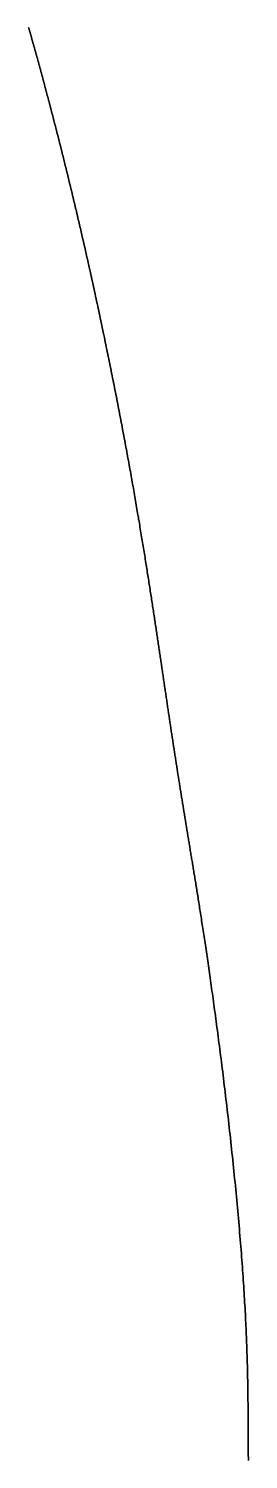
# Model space of a CAD drawing. Header units: inches. Extents: x 130170 to 284068, y 377793 to 804530.
# Drawn here: x 260664.2 to 260672.3, y 747765.4 to 747818 of the extents above; entities that cross this region are included whole.
import ezdxf

# ---------------------------------------------------------------- set-up
doc = ezdxf.new("R2010")
doc.units = ezdxf.units.IN
doc.header["$MEASUREMENT"] = 0
doc.layers.add('muni_il', color=7, linetype='Continuous')

msp = doc.modelspace()

# ---------------------------------------------------------------- linework, layer by layer
at = {"layer": 'muni_il'}
for points in [[(260672.305, 747765.382), (260672.303, 747765.666), (260672.302, 747765.856), (260672.302, 747765.949), (260672.302, 747766.04), (260672.301, 747766.129), (260672.301, 747766.218), (260672.3, 747766.305), (260672.3, 747766.392), (260672.3, 747766.477), (260672.299, 747766.562), (260672.299, 747766.647), (260672.298, 747766.731), (260672.298, 747766.815), (260672.297, 747766.898), (260672.297, 747766.981), (260672.296, 747767.064), (260672.295, 747767.148), (260672.295, 747767.231), (260672.294, 747767.314), (260672.293, 747767.397), (260672.292, 747767.48), (260672.291, 747767.564), (260672.29, 747767.647), (260672.289, 747767.731), (260672.288, 747767.816), (260672.287, 747767.9), (260672.286, 747767.985), (260672.284, 747768.071), (260672.283, 747768.157), (260672.281, 747768.243), (260672.28, 747768.331), (260672.278, 747768.418), (260672.276, 747768.506), (260672.274, 747768.595), (260672.272, 747768.685), (260672.27, 747768.775), (260672.268, 747768.866), (260672.265, 747768.957), (260672.263, 747769.05), (260672.26, 747769.143), (260672.257, 747769.237), (260672.254, 747769.332), (260672.251, 747769.427), (260672.248, 747769.524), (260672.244, 747769.621), (260672.24, 747769.72), (260672.237, 747769.819), (260672.232, 747769.919), (260672.228, 747770.02), (260672.224, 747770.122), (260672.219, 747770.225), (260672.215, 747770.329), (260672.21, 747770.434), (260672.204, 747770.54), (260672.199, 747770.647), (260672.194, 747770.755), (260672.188, 747770.864), (260672.182, 747770.974), (260672.176, 747771.085), (260672.169, 747771.197), (260672.163, 747771.31), (260672.156, 747771.424), (260672.149, 747771.539), (260672.141, 747771.654), (260672.134, 747771.771), (260672.126, 747771.889), (260672.118, 747772.008), (260672.11, 747772.127), (260672.102, 747772.247), (260672.093, 747772.369), (260672.084, 747772.491), (260672.075, 747772.614), (260672.066, 747772.738), (260672.057, 747772.862), (260672.047, 747772.987), (260672.037, 747773.114), (260672.027, 747773.24), (260672.017, 747773.368), (260672.006, 747773.496), (260671.996, 747773.625), (260671.985, 747773.754), (260671.974, 747773.884), (260671.962, 747774.014), (260671.951, 747774.145), (260671.939, 747774.276), (260671.927, 747774.408), (260671.916, 747774.54), (260671.903, 747774.673), (260671.891, 747774.806), (260671.879, 747774.939), (260671.866, 747775.073), (260671.853, 747775.206), (260671.84, 747775.34), (260671.827, 747775.475), (260671.814, 747775.609), (260671.8, 747775.743), (260671.787, 747775.877), (260671.773, 747776.012), (260671.759, 747776.146), (260671.746, 747776.281), (260671.732, 747776.415), (260671.718, 747776.549), (260671.703, 747776.683), (260671.689, 747776.817), (260671.675, 747776.951), (260671.66, 747777.084), (260671.646, 747777.217), (260671.631, 747777.35), (260671.616, 747777.482), (260671.602, 747777.614), (260671.587, 747777.746), (260671.572, 747777.878), (260671.557, 747778.008), (260671.542, 747778.139), (260671.527, 747778.269), (260671.512, 747778.398), (260671.497, 747778.527), (260671.482, 747778.655), (260671.467, 747778.782), (260671.452, 747778.909), (260671.437, 747779.036), (260671.422, 747779.161), (260671.406, 747779.286), (260671.391, 747779.41), (260671.376, 747779.534), (260671.361, 747779.656), (260671.346, 747779.778), (260671.331, 747779.899), (260671.316, 747780.019), (260671.301, 747780.139), (260671.286, 747780.257), (260671.271, 747780.375), (260671.256, 747780.492), (260671.241, 747780.608), (260671.226, 747780.723), (260671.211, 747780.837), (260671.196, 747780.951), (260671.182, 747781.063), (260671.167, 747781.174), (260671.152, 747781.285), (260671.138, 747781.395), (260671.123, 747781.503), (260671.109, 747781.611), (260671.094, 747781.717), (260671.08, 747781.823), (260671.066, 747781.928), (260671.052, 747782.032), (260671.038, 747782.134), (260671.024, 747782.236), (260671.01, 747782.337), (260670.996, 747782.437), (260670.982, 747782.536), (260670.969, 747782.634), (260670.955, 747782.731), (260670.942, 747782.827), (260670.928, 747782.922), (260670.915, 747783.015), (260670.901, 747783.109), (260670.888, 747783.201), (260670.875, 747783.292), (260670.862, 747783.382), (260670.849, 747783.471), (260670.837, 747783.559), (260670.824, 747783.647), (260670.811, 747783.733), (260670.799, 747783.819), (260670.786, 747783.903), (260670.774, 747783.987), (260670.762, 747784.07), (260670.75, 747784.152), (260670.738, 747784.233), (260670.726, 747784.313), (260670.714, 747784.392), (260670.702, 747784.47), (260670.69, 747784.548), (260670.679, 747784.625), (260670.667, 747784.701), (260670.656, 747784.776), (260670.644, 747784.85), (260670.633, 747784.924), (260670.622, 747784.996), (260670.611, 747785.068), (260670.6, 747785.139), (260670.589, 747785.21), (260670.578, 747785.28), (260670.567, 747785.349), (260670.557, 747785.417), (260670.546, 747785.484), (260670.536, 747785.551), (260670.525, 747785.617), (260670.515, 747785.683), (260670.505, 747785.748), (260670.495, 747785.812), (260670.485, 747785.876), (260670.475, 747785.939), (260670.465, 747786.001), (260670.455, 747786.063), (260670.445, 747786.124), (260670.435, 747786.185), (260670.426, 747786.245), (260670.416, 747786.304), (260670.407, 747786.363), (260670.397, 747786.422), (260670.388, 747786.48), (260670.379, 747786.537), (260670.37, 747786.594), (260670.36, 747786.651), (260670.351, 747786.706), (260670.342, 747786.762), (260670.333, 747786.817), (260670.325, 747786.872), (260670.316, 747786.926), (260670.307, 747786.98), (260670.298, 747787.033), (260670.289, 747787.086), (260670.281, 747787.139), (260670.272, 747787.191), (260670.264, 747787.243), (260670.255, 747787.295), (260670.247, 747787.346), (260670.239, 747787.397), (260670.23, 747787.447), (260670.222, 747787.498), (260670.214, 747787.548), (260670.206, 747787.597), (260670.197, 747787.647), (260670.189, 747787.696), (260670.181, 747787.745), (260670.173, 747787.793), (260670.165, 747787.842), (260670.157, 747787.89), (260670.149, 747787.937), (260670.141, 747787.985), (260670.134, 747788.033), (260670.126, 747788.08), (260670.118, 747788.127), (260670.11, 747788.174), (260670.103, 747788.22), (260670.095, 747788.267), (260670.087, 747788.313), (260670.08, 747788.359), (260670.072, 747788.405), (260670.065, 747788.451), (260670.057, 747788.497), (260670.05, 747788.542), (260670.042, 747788.588), (260670.035, 747788.633), (260670.027, 747788.678), (260670.02, 747788.723), (260670.012, 747788.768), (260670.005, 747788.813), (260669.998, 747788.858), (260669.99, 747788.903), (260669.983, 747788.947), (260669.976, 747788.992), (260669.968, 747789.036), (260669.961, 747789.081), (260669.954, 747789.125), (260669.947, 747789.169), (260669.939, 747789.214), (260669.932, 747789.258), (260669.925, 747789.302), (260669.918, 747789.346), (260669.911, 747789.39), (260669.904, 747789.434), (260669.896, 747789.478), (260669.889, 747789.522), (260669.882, 747789.566), (260669.875, 747789.61), (260669.868, 747789.654), (260669.861, 747789.698), (260669.854, 747789.742), (260669.847, 747789.785), (260669.84, 747789.829), (260669.833, 747789.873), (260669.826, 747789.917), (260669.819, 747789.961), (260669.812, 747790.005), (260669.804, 747790.049), (260669.797, 747790.093), (260669.79, 747790.137), (260669.783, 747790.181), (260669.776, 747790.225), (260669.769, 747790.269), (260669.762, 747790.313), (260669.755, 747790.357), (260669.748, 747790.401), (260669.741, 747790.445), (260669.734, 747790.489), (260669.727, 747790.534), (260669.72, 747790.578), (260669.714, 747790.622), (260669.707, 747790.667), (260669.7, 747790.711), (260669.693, 747790.755), (260669.685, 747790.8), (260669.679, 747790.844), (260669.672, 747790.889), (260669.665, 747790.934), (260669.658, 747790.979), (260669.651, 747791.023), (260669.644, 747791.068), (260669.637, 747791.113), (260669.63, 747791.158), (260669.623, 747791.203), (260669.616, 747791.248), (260669.609, 747791.293), (260669.602, 747791.339), (260669.595, 747791.384), (260669.588, 747791.429), (260669.581, 747791.475), (260669.574, 747791.52), (260669.567, 747791.566), (260669.56, 747791.612), (260669.553, 747791.657), (260669.546, 747791.703), (260669.539, 747791.749), (260669.532, 747791.795), (260669.525, 747791.841), (260669.518, 747791.887), (260669.511, 747791.933), (260669.504, 747791.98), (260669.497, 747792.026), (260669.49, 747792.072), (260669.483, 747792.119), (260669.475, 747792.166), (260669.468, 747792.212), (260669.461, 747792.259), (260669.454, 747792.306), (260669.447, 747792.353), (260669.44, 747792.4), (260669.433, 747792.447), (260669.426, 747792.495), (260669.419, 747792.542), (260669.412, 747792.589), (260669.405, 747792.637), (260669.397, 747792.685), (260669.39, 747792.733), (260669.383, 747792.78), (260669.376, 747792.828), (260669.369, 747792.876), (260669.361, 747792.925), (260669.354, 747792.973), (260669.347, 747793.021), (260669.34, 747793.07), (260669.333, 747793.118), (260669.325, 747793.167), (260669.318, 747793.216), (260669.311, 747793.265), (260669.304, 747793.314), (260669.296, 747793.363), (260669.289, 747793.413), (260669.282, 747793.462), (260669.274, 747793.511), (260669.267, 747793.561), (260669.26, 747793.611), (260669.252, 747793.661), (260669.245, 747793.711), (260669.237, 747793.761), (260669.23, 747793.811), (260669.222, 747793.862), (260669.215, 747793.912), (260669.208, 747793.963), (260669.2, 747794.014), (260669.192, 747794.065), (260669.185, 747794.116), (260669.177, 747794.167), (260669.17, 747794.219), (260669.162, 747794.27), (260669.155, 747794.322), (260669.147, 747794.374), (260669.139, 747794.426), (260669.132, 747794.478), (260669.124, 747794.53), (260669.116, 747794.583), (260669.108, 747794.635), (260669.101, 747794.688), (260669.093, 747794.741), (260669.085, 747794.794), (260669.077, 747794.847), (260669.069, 747794.901), (260669.061, 747794.955), (260669.053, 747795.008), (260669.045, 747795.062), (260669.037, 747795.116), (260669.029, 747795.171), (260669.021, 747795.225), (260669.013, 747795.28), (260669.005, 747795.335), (260668.997, 747795.39), (260668.988, 747795.445), (260668.98, 747795.5), (260668.972, 747795.556), (260668.964, 747795.612), (260668.955, 747795.668), (260668.947, 747795.724), (260668.938, 747795.78), (260668.93, 747795.837), (260668.921, 747795.894), (260668.913, 747795.951), (260668.904, 747796.008), (260668.896, 747796.065), (260668.887, 747796.123), (260668.878, 747796.181), (260668.87, 747796.239), (260668.861, 747796.297), (260668.852, 747796.356), (260668.843, 747796.414), (260668.834, 747796.473), (260668.825, 747796.533), (260668.816, 747796.592), (260668.807, 747796.652), (260668.798, 747796.711), (260668.788, 747796.772), (260668.779, 747796.832), (260668.77, 747796.892), (260668.761, 747796.953), (260668.751, 747797.014), (260668.742, 747797.076), (260668.732, 747797.137), (260668.723, 747797.199), (260668.713, 747797.261), (260668.703, 747797.323), (260668.694, 747797.386), (260668.684, 747797.449), (260668.674, 747797.512), (260668.664, 747797.575), (260668.654, 747797.639), (260668.644, 747797.703), (260668.634, 747797.767), (260668.624, 747797.831), (260668.614, 747797.896), (260668.603, 747797.961), (260668.593, 747798.026), (260668.583, 747798.091), (260668.572, 747798.157), (260668.562, 747798.223), (260668.551, 747798.289), (260668.54, 747798.356), (260668.53, 747798.423), (260668.519, 747798.49), (260668.508, 747798.557), (260668.497, 747798.625), (260668.486, 747798.693), (260668.475, 747798.761), (260668.464, 747798.829), (260668.452, 747798.898), (260668.441, 747798.967), (260668.43, 747799.037), (260668.418, 747799.106), (260668.407, 747799.176), (260668.395, 747799.246), (260668.384, 747799.317), (260668.372, 747799.387), (260668.36, 747799.458), (260668.348, 747799.53), (260668.336, 747799.601), (260668.324, 747799.673), (260668.312, 747799.745), (260668.3, 747799.818), (260668.288, 747799.89), (260668.275, 747799.964), (260668.263, 747800.037), (260668.25, 747800.11), (260668.238, 747800.184), (260668.225, 747800.258), (260668.212, 747800.333), (260668.199, 747800.407), (260668.186, 747800.482), (260668.173, 747800.558), (260668.16, 747800.633), (260668.147, 747800.709), (260668.134, 747800.785), (260668.121, 747800.861), (260668.107, 747800.938), (260668.094, 747801.015), (260668.08, 747801.092), (260668.067, 747801.169), (260668.053, 747801.247), (260668.039, 747801.325), (260668.025, 747801.403), (260668.011, 747801.481), (260667.997, 747801.56), (260667.983, 747801.639), (260667.969, 747801.718), (260667.954, 747801.798), (260667.94, 747801.878), (260667.926, 747801.958), (260667.911, 747802.038), (260667.897, 747802.118), (260667.882, 747802.199), (260667.867, 747802.28), (260667.852, 747802.361), (260667.837, 747802.442), (260667.822, 747802.524), (260667.807, 747802.606), (260667.792, 747802.688), (260667.777, 747802.77), (260667.761, 747802.853), (260667.746, 747802.935), (260667.73, 747803.018), (260667.715, 747803.101), (260667.699, 747803.185), (260667.683, 747803.268), (260667.668, 747803.352), (260667.652, 747803.436), (260667.636, 747803.52), (260667.62, 747803.604), (260667.603, 747803.689), (260667.587, 747803.774), (260667.571, 747803.859), (260667.555, 747803.944), (260667.538, 747804.029), (260667.522, 747804.114), (260667.505, 747804.2), (260667.489, 747804.286), (260667.472, 747804.371), (260667.455, 747804.457), (260667.438, 747804.544), (260667.421, 747804.63), (260667.404, 747804.716), (260667.387, 747804.803), (260667.37, 747804.89), (260667.353, 747804.976), (260667.335, 747805.063), (260667.318, 747805.15), (260667.301, 747805.238), (260667.283, 747805.325), (260667.266, 747805.412), (260667.248, 747805.5), (260667.23, 747805.587), (260667.213, 747805.675), (260667.195, 747805.763), (260667.177, 747805.851), (260667.159, 747805.939), (260667.141, 747806.027), (260667.123, 747806.115), (260667.105, 747806.203), (260667.087, 747806.291), (260667.069, 747806.379), (260667.05, 747806.468), (260667.032, 747806.556), (260667.014, 747806.644), (260666.995, 747806.733), (260666.977, 747806.821), (260666.958, 747806.91), (260666.94, 747806.998), (260666.921, 747807.087), (260666.902, 747807.175), (260666.884, 747807.264), (260666.865, 747807.353), (260666.846, 747807.441), (260666.827, 747807.53), (260666.808, 747807.618), (260666.789, 747807.707), (260666.77, 747807.795), (260666.751, 747807.884), (260666.732, 747807.972), (260666.713, 747808.061), (260666.694, 747808.149), (260666.675, 747808.238), (260666.655, 747808.326), (260666.636, 747808.414), (260666.617, 747808.503), (260666.598, 747808.591), (260666.578, 747808.679), (260666.559, 747808.767), (260666.539, 747808.855), (260666.52, 747808.943), (260666.5, 747809.031), (260666.481, 747809.118), (260666.461, 747809.206), (260666.442, 747809.294), (260666.422, 747809.381), (260666.402, 747809.469), (260666.383, 747809.556), (260666.363, 747809.643), (260666.343, 747809.73), (260666.324, 747809.817), (260666.304, 747809.904), (260666.284, 747809.991), (260666.264, 747810.077), (260666.245, 747810.164), (260666.225, 747810.25), (260666.205, 747810.336), (260666.185, 747810.422), (260666.165, 747810.508), (260666.146, 747810.594), (260666.126, 747810.68), (260666.106, 747810.765), (260666.086, 747810.85), (260666.066, 747810.935), (260666.046, 747811.02), (260666.026, 747811.105), (260666.006, 747811.19), (260665.986, 747811.274), (260665.966, 747811.358), (260665.946, 747811.443), (260665.927, 747811.526), (260665.907, 747811.61), (260665.887, 747811.694), (260665.867, 747811.777), (260665.847, 747811.86), (260665.827, 747811.943), (260665.807, 747812.026), (260665.787, 747812.109), (260665.767, 747812.191), (260665.747, 747812.273), (260665.727, 747812.355), (260665.707, 747812.436), (260665.688, 747812.518), (260665.668, 747812.599), (260665.648, 747812.68), (260665.628, 747812.761), (260665.608, 747812.842), (260665.588, 747812.922), (260665.568, 747813.002), (260665.549, 747813.082), (260665.529, 747813.162), (260665.509, 747813.241), (260665.489, 747813.32), (260665.47, 747813.399), (260665.45, 747813.478), (260665.43, 747813.556), (260665.41, 747813.635), (260665.391, 747813.713), (260665.371, 747813.79), (260665.351, 747813.868), (260665.332, 747813.945), (260665.312, 747814.022), (260665.293, 747814.099), (260665.273, 747814.175), (260665.254, 747814.251), (260665.234, 747814.327), (260665.215, 747814.403), (260665.195, 747814.478), (260665.176, 747814.554), (260665.156, 747814.628), (260665.137, 747814.703), (260665.118, 747814.777), (260665.098, 747814.852), (260665.079, 747814.925), (260665.06, 747814.999), (260665.041, 747815.072), (260665.022, 747815.145), (260665.002, 747815.218), (260664.983, 747815.291), (260664.964, 747815.363), (260664.945, 747815.435), (260664.926, 747815.506), (260664.907, 747815.578), (260664.888, 747815.649), (260664.869, 747815.72), (260664.85, 747815.791), (260664.832, 747815.861), (260664.813, 747815.931), (260664.794, 747816.001), (260664.775, 747816.07), (260664.757, 747816.14), (260664.738, 747816.209), (260664.719, 747816.277), (260664.701, 747816.346), (260664.682, 747816.414), (260664.664, 747816.482), (260664.645, 747816.549), (260664.627, 747816.617), (260664.608, 747816.684), (260664.59, 747816.75), (260664.572, 747816.817), (260664.554, 747816.883), (260664.535, 747816.949), (260664.517, 747817.015), (260664.499, 747817.08), (260664.481, 747817.146), (260664.463, 747817.211), (260664.445, 747817.275), (260664.427, 747817.34), (260664.409, 747817.404), (260664.391, 747817.468), (260664.373, 747817.531), (260664.356, 747817.595), (260664.338, 747817.658), (260664.32, 747817.721), (260664.303, 747817.783), (260664.285, 747817.845), (260664.267, 747817.908), (260664.25, 747817.969), (260664.232, 747818.031)], [(260664.232, 747818.031), (260664.25, 747817.969), (260664.267, 747817.908), (260664.285, 747817.845), (260664.303, 747817.783), (260664.32, 747817.721), (260664.338, 747817.658), (260664.356, 747817.595), (260664.373, 747817.531), (260664.391, 747817.468), (260664.409, 747817.404), (260664.427, 747817.34), (260664.445, 747817.275), (260664.463, 747817.211), (260664.481, 747817.146), (260664.499, 747817.08), (260664.517, 747817.015), (260664.535, 747816.949), (260664.554, 747816.883), (260664.572, 747816.817), (260664.59, 747816.75), (260664.608, 747816.684), (260664.627, 747816.617), (260664.645, 747816.549), (260664.664, 747816.482), (260664.682, 747816.414), (260664.701, 747816.346), (260664.719, 747816.277), (260664.738, 747816.209), (260664.757, 747816.14), (260664.775, 747816.07), (260664.794, 747816.001), (260664.813, 747815.931), (260664.832, 747815.861), (260664.85, 747815.791), (260664.869, 747815.72), (260664.888, 747815.649), (260664.907, 747815.578), (260664.926, 747815.506), (260664.945, 747815.435), (260664.964, 747815.363), (260664.983, 747815.291), (260665.002, 747815.218), (260665.022, 747815.145), (260665.041, 747815.072), (260665.06, 747814.999), (260665.079, 747814.925), (260665.098, 747814.852), (260665.118, 747814.777), (260665.137, 747814.703), (260665.156, 747814.628), (260665.176, 747814.554), (260665.195, 747814.478), (260665.215, 747814.403), (260665.234, 747814.327), (260665.254, 747814.251), (260665.273, 747814.175), (260665.293, 747814.099), (260665.312, 747814.022), (260665.332, 747813.945), (260665.351, 747813.868), (260665.371, 747813.79), (260665.391, 747813.713), (260665.41, 747813.635), (260665.43, 747813.556), (260665.45, 747813.478), (260665.47, 747813.399), (260665.489, 747813.32), (260665.509, 747813.241), (260665.529, 747813.162), (260665.549, 747813.082), (260665.568, 747813.002), (260665.588, 747812.922), (260665.608, 747812.842), (260665.628, 747812.761), (260665.648, 747812.68), (260665.668, 747812.599), (260665.688, 747812.518), (260665.707, 747812.436), (260665.727, 747812.355), (260665.747, 747812.273), (260665.767, 747812.191), (260665.787, 747812.109), (260665.807, 747812.026), (260665.827, 747811.943), (260665.847, 747811.86), (260665.867, 747811.777), (260665.887, 747811.694), (260665.907, 747811.61), (260665.927, 747811.526), (260665.946, 747811.443), (260665.966, 747811.358), (260665.986, 747811.274), (260666.006, 747811.19), (260666.026, 747811.105), (260666.046, 747811.02), (260666.066, 747810.935), (260666.086, 747810.85), (260666.106, 747810.765), (260666.126, 747810.68), (260666.146, 747810.594), (260666.165, 747810.508), (260666.185, 747810.422), (260666.205, 747810.336), (260666.225, 747810.25), (260666.245, 747810.164), (260666.264, 747810.077), (260666.284, 747809.991), (260666.304, 747809.904), (260666.324, 747809.817), (260666.343, 747809.73), (260666.363, 747809.643), (260666.383, 747809.556), (260666.402, 747809.469), (260666.422, 747809.381), (260666.442, 747809.294), (260666.461, 747809.206), (260666.481, 747809.118), (260666.5, 747809.031), (260666.52, 747808.943), (260666.539, 747808.855), (260666.559, 747808.767), (260666.578, 747808.679), (260666.598, 747808.591), (260666.617, 747808.503), (260666.636, 747808.414), (260666.655, 747808.326), (260666.675, 747808.238), (260666.694, 747808.149), (260666.713, 747808.061), (260666.732, 747807.972), (260666.751, 747807.884), (260666.77, 747807.795), (260666.789, 747807.707), (260666.808, 747807.618), (260666.827, 747807.53), (260666.846, 747807.441), (260666.865, 747807.353), (260666.884, 747807.264), (260666.902, 747807.175), (260666.921, 747807.087), (260666.94, 747806.998), (260666.958, 747806.91), (260666.977, 747806.821), (260666.995, 747806.733), (260667.014, 747806.644), (260667.032, 747806.556), (260667.05, 747806.468), (260667.069, 747806.379), (260667.087, 747806.291), (260667.105, 747806.203), (260667.123, 747806.115), (260667.141, 747806.027), (260667.159, 747805.939), (260667.177, 747805.851), (260667.195, 747805.763), (260667.213, 747805.675), (260667.23, 747805.587), (260667.248, 747805.5), (260667.266, 747805.412), (260667.283, 747805.325), (260667.301, 747805.238), (260667.318, 747805.15), (260667.335, 747805.063), (260667.353, 747804.976), (260667.37, 747804.89), (260667.387, 747804.803), (260667.404, 747804.716), (260667.421, 747804.63), (260667.438, 747804.544), (260667.455, 747804.457), (260667.472, 747804.371), (260667.489, 747804.286), (260667.505, 747804.2), (260667.522, 747804.114), (260667.538, 747804.029), (260667.555, 747803.944), (260667.571, 747803.859), (260667.587, 747803.774), (260667.603, 747803.689), (260667.62, 747803.604), (260667.636, 747803.52), (260667.652, 747803.436), (260667.668, 747803.352), (260667.683, 747803.268), (260667.699, 747803.185), (260667.715, 747803.101), (260667.73, 747803.018), (260667.746, 747802.935), (260667.761, 747802.853), (260667.777, 747802.77), (260667.792, 747802.688), (260667.807, 747802.606), (260667.822, 747802.524), (260667.837, 747802.442), (260667.852, 747802.361), (260667.867, 747802.28), (260667.882, 747802.199), (260667.897, 747802.118), (260667.911, 747802.038), (260667.926, 747801.958), (260667.94, 747801.878), (260667.954, 747801.798), (260667.969, 747801.718), (260667.983, 747801.639), (260667.997, 747801.56), (260668.011, 747801.481), (260668.025, 747801.403), (260668.039, 747801.325), (260668.053, 747801.247), (260668.067, 747801.169), (260668.08, 747801.092), (260668.094, 747801.015), (260668.107, 747800.938), (260668.121, 747800.861), (260668.134, 747800.785), (260668.147, 747800.709), (260668.16, 747800.633), (260668.173, 747800.558), (260668.186, 747800.482), (260668.199, 747800.407), (260668.212, 747800.333), (260668.225, 747800.258), (260668.238, 747800.184), (260668.25, 747800.11), (260668.263, 747800.037), (260668.275, 747799.964), (260668.288, 747799.89), (260668.3, 747799.818), (260668.312, 747799.745), (260668.324, 747799.673), (260668.336, 747799.601), (260668.348, 747799.53), (260668.36, 747799.458), (260668.372, 747799.387), (260668.384, 747799.317), (260668.395, 747799.246), (260668.407, 747799.176), (260668.418, 747799.106), (260668.43, 747799.037), (260668.441, 747798.967), (260668.452, 747798.898), (260668.464, 747798.829), (260668.475, 747798.761), (260668.486, 747798.693), (260668.497, 747798.625), (260668.508, 747798.557), (260668.519, 747798.49), (260668.53, 747798.423), (260668.54, 747798.356), (260668.551, 747798.289), (260668.562, 747798.223), (260668.572, 747798.157), (260668.583, 747798.091), (260668.593, 747798.026), (260668.603, 747797.961), (260668.614, 747797.896), (260668.624, 747797.831), (260668.634, 747797.767), (260668.644, 747797.703), (260668.654, 747797.639), (260668.664, 747797.575), (260668.674, 747797.512), (260668.684, 747797.449), (260668.694, 747797.386), (260668.703, 747797.323), (260668.713, 747797.261), (260668.723, 747797.199), (260668.732, 747797.137), (260668.742, 747797.076), (260668.751, 747797.014), (260668.761, 747796.953), (260668.77, 747796.892), (260668.779, 747796.832), (260668.788, 747796.772), (260668.798, 747796.711), (260668.807, 747796.652), (260668.816, 747796.592), (260668.825, 747796.533), (260668.834, 747796.473), (260668.843, 747796.414), (260668.852, 747796.356), (260668.861, 747796.297), (260668.87, 747796.239), (260668.878, 747796.181), (260668.887, 747796.123), (260668.896, 747796.065), (260668.904, 747796.008), (260668.913, 747795.951), (260668.921, 747795.894), (260668.93, 747795.837), (260668.938, 747795.78), (260668.947, 747795.724), (260668.955, 747795.668), (260668.964, 747795.612), (260668.972, 747795.556), (260668.98, 747795.5), (260668.988, 747795.445), (260668.997, 747795.39), (260669.005, 747795.335), (260669.013, 747795.28), (260669.021, 747795.225), (260669.029, 747795.171), (260669.037, 747795.116), (260669.045, 747795.062), (260669.053, 747795.008), (260669.061, 747794.955), (260669.069, 747794.901), (260669.077, 747794.847), (260669.085, 747794.794), (260669.093, 747794.741), (260669.101, 747794.688), (260669.108, 747794.635), (260669.116, 747794.583), (260669.124, 747794.53), (260669.132, 747794.478), (260669.139, 747794.426), (260669.147, 747794.374), (260669.155, 747794.322), (260669.162, 747794.27), (260669.17, 747794.219), (260669.177, 747794.167), (260669.185, 747794.116), (260669.192, 747794.065), (260669.2, 747794.014), (260669.208, 747793.963), (260669.215, 747793.912), (260669.222, 747793.862), (260669.23, 747793.811), (260669.237, 747793.761), (260669.245, 747793.711), (260669.252, 747793.661), (260669.26, 747793.611), (260669.267, 747793.561), (260669.274, 747793.511), (260669.282, 747793.462), (260669.289, 747793.413), (260669.296, 747793.363), (260669.304, 747793.314), (260669.311, 747793.265), (260669.318, 747793.216), (260669.325, 747793.167), (260669.333, 747793.118), (260669.34, 747793.07), (260669.347, 747793.021), (260669.354, 747792.973), (260669.361, 747792.925), (260669.369, 747792.876), (260669.376, 747792.828), (260669.383, 747792.78), (260669.39, 747792.733), (260669.397, 747792.685), (260669.405, 747792.637), (260669.412, 747792.589), (260669.419, 747792.542), (260669.426, 747792.495), (260669.433, 747792.447), (260669.44, 747792.4), (260669.447, 747792.353), (260669.454, 747792.306), (260669.461, 747792.259), (260669.468, 747792.212), (260669.475, 747792.166), (260669.483, 747792.119), (260669.49, 747792.072), (260669.497, 747792.026), (260669.504, 747791.98), (260669.511, 747791.933), (260669.518, 747791.887), (260669.525, 747791.841), (260669.532, 747791.795), (260669.539, 747791.749), (260669.546, 747791.703), (260669.553, 747791.657), (260669.56, 747791.612), (260669.567, 747791.566), (260669.574, 747791.52), (260669.581, 747791.475), (260669.588, 747791.429), (260669.595, 747791.384), (260669.602, 747791.339), (260669.609, 747791.293), (260669.616, 747791.248), (260669.623, 747791.203), (260669.63, 747791.158), (260669.637, 747791.113), (260669.644, 747791.068), (260669.651, 747791.023), (260669.658, 747790.979), (260669.665, 747790.934), (260669.672, 747790.889), (260669.679, 747790.844), (260669.685, 747790.8), (260669.693, 747790.755), (260669.7, 747790.711), (260669.707, 747790.667), (260669.714, 747790.622), (260669.72, 747790.578), (260669.727, 747790.534), (260669.734, 747790.489), (260669.741, 747790.445), (260669.748, 747790.401), (260669.755, 747790.357), (260669.762, 747790.313), (260669.769, 747790.269), (260669.776, 747790.225), (260669.783, 747790.181), (260669.79, 747790.137), (260669.797, 747790.093), (260669.804, 747790.049), (260669.812, 747790.005), (260669.819, 747789.961), (260669.826, 747789.917), (260669.833, 747789.873), (260669.84, 747789.829), (260669.847, 747789.785), (260669.854, 747789.742), (260669.861, 747789.698), (260669.868, 747789.654), (260669.875, 747789.61), (260669.882, 747789.566), (260669.889, 747789.522), (260669.896, 747789.478), (260669.904, 747789.434), (260669.911, 747789.39), (260669.918, 747789.346), (260669.925, 747789.302), (260669.932, 747789.258), (260669.939, 747789.214), (260669.947, 747789.169), (260669.954, 747789.125), (260669.961, 747789.081), (260669.968, 747789.036), (260669.976, 747788.992), (260669.983, 747788.947), (260669.99, 747788.903), (260669.998, 747788.858), (260670.005, 747788.813), (260670.012, 747788.768), (260670.02, 747788.723), (260670.027, 747788.678), (260670.035, 747788.633), (260670.042, 747788.588), (260670.05, 747788.542), (260670.057, 747788.497), (260670.065, 747788.451), (260670.072, 747788.405), (260670.08, 747788.359), (260670.087, 747788.313), (260670.095, 747788.267), (260670.103, 747788.22), (260670.11, 747788.174), (260670.118, 747788.127), (260670.126, 747788.08), (260670.134, 747788.033), (260670.141, 747787.985), (260670.149, 747787.937), (260670.157, 747787.89), (260670.165, 747787.842), (260670.173, 747787.793), (260670.181, 747787.745), (260670.189, 747787.696), (260670.197, 747787.647), (260670.206, 747787.597), (260670.214, 747787.548), (260670.222, 747787.498), (260670.23, 747787.447), (260670.239, 747787.397), (260670.247, 747787.346), (260670.255, 747787.295), (260670.264, 747787.243), (260670.272, 747787.191), (260670.281, 747787.139), (260670.289, 747787.086), (260670.298, 747787.033), (260670.307, 747786.98), (260670.316, 747786.926), (260670.325, 747786.872), (260670.333, 747786.817), (260670.342, 747786.762), (260670.351, 747786.706), (260670.36, 747786.651), (260670.37, 747786.594), (260670.379, 747786.537), (260670.388, 747786.48), (260670.397, 747786.422), (260670.407, 747786.363), (260670.416, 747786.304), (260670.426, 747786.245), (260670.435, 747786.185), (260670.445, 747786.124), (260670.455, 747786.063), (260670.465, 747786.001), (260670.475, 747785.939), (260670.485, 747785.876), (260670.495, 747785.812), (260670.505, 747785.748), (260670.515, 747785.683), (260670.525, 747785.617), (260670.536, 747785.551), (260670.546, 747785.484), (260670.557, 747785.417), (260670.567, 747785.349), (260670.578, 747785.28), (260670.589, 747785.21), (260670.6, 747785.139), (260670.611, 747785.068), (260670.622, 747784.996), (260670.633, 747784.924), (260670.644, 747784.85), (260670.656, 747784.776), (260670.667, 747784.701), (260670.679, 747784.625), (260670.69, 747784.548), (260670.702, 747784.47), (260670.714, 747784.392), (260670.726, 747784.313), (260670.738, 747784.233), (260670.75, 747784.152), (260670.762, 747784.07), (260670.774, 747783.987), (260670.786, 747783.903), (260670.799, 747783.819), (260670.811, 747783.733), (260670.824, 747783.647), (260670.837, 747783.559), (260670.849, 747783.471), (260670.862, 747783.382), (260670.875, 747783.292), (260670.888, 747783.201), (260670.901, 747783.109), (260670.915, 747783.015), (260670.928, 747782.922), (260670.942, 747782.827), (260670.955, 747782.731), (260670.969, 747782.634), (260670.982, 747782.536), (260670.996, 747782.437), (260671.01, 747782.337), (260671.024, 747782.236), (260671.038, 747782.134), (260671.052, 747782.032), (260671.066, 747781.928), (260671.08, 747781.823), (260671.094, 747781.717), (260671.109, 747781.611), (260671.123, 747781.503), (260671.138, 747781.395), (260671.152, 747781.285), (260671.167, 747781.174), (260671.182, 747781.063), (260671.196, 747780.951), (260671.211, 747780.837), (260671.226, 747780.723), (260671.241, 747780.608), (260671.256, 747780.492), (260671.271, 747780.375), (260671.286, 747780.257), (260671.301, 747780.139), (260671.316, 747780.019), (260671.331, 747779.899), (260671.346, 747779.778), (260671.361, 747779.656), (260671.376, 747779.534), (260671.391, 747779.41), (260671.406, 747779.286), (260671.422, 747779.161), (260671.437, 747779.036), (260671.452, 747778.909), (260671.467, 747778.782), (260671.482, 747778.655), (260671.497, 747778.527), (260671.512, 747778.398), (260671.527, 747778.269), (260671.542, 747778.139), (260671.557, 747778.008), (260671.572, 747777.878), (260671.587, 747777.746), (260671.602, 747777.614), (260671.616, 747777.482), (260671.631, 747777.35), (260671.646, 747777.217), (260671.66, 747777.084), (260671.675, 747776.951), (260671.689, 747776.817), (260671.703, 747776.683), (260671.718, 747776.549), (260671.732, 747776.415), (260671.746, 747776.281), (260671.759, 747776.146), (260671.773, 747776.012), (260671.787, 747775.877), (260671.8, 747775.743), (260671.814, 747775.609), (260671.827, 747775.475), (260671.84, 747775.34), (260671.853, 747775.206), (260671.866, 747775.073), (260671.879, 747774.939), (260671.891, 747774.806), (260671.903, 747774.673), (260671.916, 747774.54), (260671.927, 747774.408), (260671.939, 747774.276), (260671.951, 747774.145), (260671.962, 747774.014), (260671.974, 747773.884), (260671.985, 747773.754), (260671.996, 747773.625), (260672.006, 747773.496), (260672.017, 747773.368), (260672.027, 747773.24), (260672.037, 747773.114), (260672.047, 747772.987), (260672.057, 747772.862), (260672.066, 747772.738), (260672.075, 747772.614), (260672.084, 747772.491), (260672.093, 747772.369), (260672.102, 747772.247), (260672.11, 747772.127), (260672.118, 747772.008), (260672.126, 747771.889), (260672.134, 747771.771), (260672.141, 747771.654), (260672.149, 747771.539), (260672.156, 747771.424), (260672.163, 747771.31), (260672.169, 747771.197), (260672.176, 747771.085), (260672.182, 747770.974), (260672.188, 747770.864), (260672.194, 747770.755), (260672.199, 747770.647), (260672.204, 747770.54), (260672.21, 747770.434), (260672.215, 747770.329), (260672.219, 747770.225), (260672.224, 747770.122), (260672.228, 747770.02), (260672.232, 747769.919), (260672.237, 747769.819), (260672.24, 747769.72), (260672.244, 747769.621), (260672.248, 747769.524), (260672.251, 747769.427), (260672.254, 747769.332), (260672.257, 747769.237), (260672.26, 747769.143), (260672.263, 747769.05), (260672.265, 747768.957), (260672.268, 747768.866), (260672.27, 747768.775), (260672.272, 747768.685), (260672.274, 747768.595), (260672.276, 747768.506), (260672.278, 747768.418), (260672.28, 747768.331), (260672.281, 747768.243), (260672.283, 747768.157), (260672.284, 747768.071), (260672.286, 747767.985), (260672.287, 747767.9), (260672.288, 747767.816), (260672.289, 747767.731), (260672.29, 747767.647), (260672.291, 747767.564), (260672.292, 747767.48), (260672.293, 747767.397), (260672.294, 747767.314), (260672.295, 747767.231), (260672.295, 747767.148), (260672.296, 747767.064), (260672.297, 747766.981), (260672.297, 747766.898), (260672.298, 747766.815), (260672.298, 747766.731), (260672.299, 747766.647), (260672.299, 747766.562), (260672.3, 747766.477), (260672.3, 747766.392), (260672.3, 747766.305), (260672.301, 747766.218), (260672.301, 747766.129), (260672.302, 747766.04), (260672.302, 747765.949), (260672.302, 747765.856), (260672.303, 747765.666), (260672.305, 747765.382)]]:
    msp.add_lwpolyline(points, dxfattribs=at)

doc.saveas('drawing.dxf')
